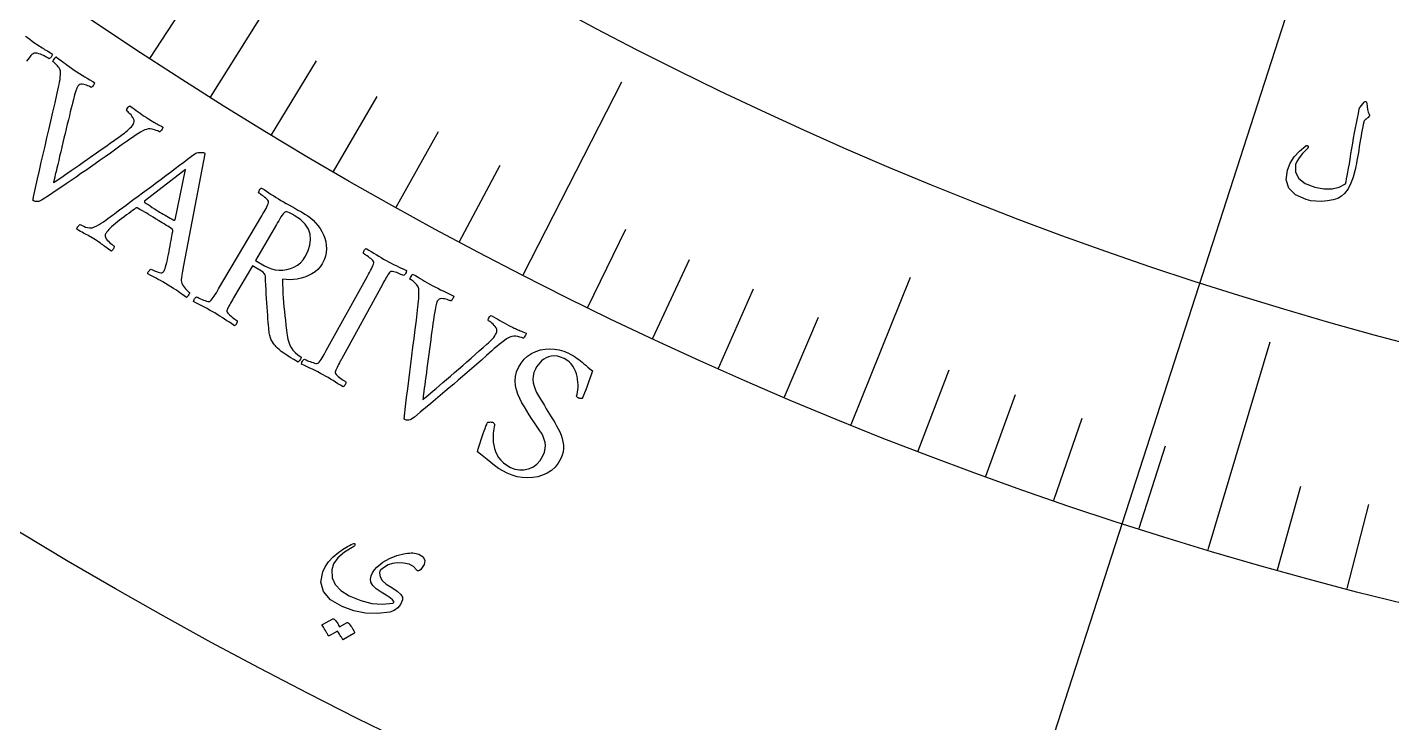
# Model space of a CAD drawing. Header units: millimetres. Extents: x -83 to 83, y -82 to 91.
# Drawn here: x -32.13 to -13.44, y -55.72 to -46.2 of the extents above; entities that cross this region are included whole.
import ezdxf

# ---------------------------------------------------------------- set-up
doc = ezdxf.new("R2010")
doc.units = ezdxf.units.MM
for name, color, linetype in [('CUT_OUTER', 1, 'Continuous'), ('ENGRAVE', 7, 'Continuous'), ('ENGRAVE_FINE', 8, 'Continuous'), ('TEXT', 5, 'Continuous')]:
    doc.layers.add(name, color=color, linetype=linetype)

msp = doc.modelspace()

# ---------------------------------------------------------------- linework, layer by layer
at = {"layer": 'CUT_OUTER'}
msp.add_arc((0, 0), 82.5, 179.648438, 0, dxfattribs=at)
at = {"layer": 'ENGRAVE'}
for points in [[(-17.1269, -52.9884), (-14.0821, -43.5682)], [(-29.6215, -47.1557), (-28.463, -45.3114)], [(-25.3348, -49.5908), (-23.9837, -46.9459)], [(-20.8435, -51.6396), (-20.0283, -49.6199)], [(-15.9531, -53.3535), (-15.1023, -50.508)], [(-20.1717, -62.4085), (-17.1269, -52.9884)]]:
    msp.add_lwpolyline(points, dxfattribs=at)
for radius in [80.85, 80.85, 78.6844, 74.6625, 74.6625, 71.4862, 65.5875, 65.5875, 62.1225, 55.6875, 55.6875, 52.2225]:
    msp.add_circle((0, 0), radius, dxfattribs=at)
at = {"layer": 'ENGRAVE_FINE'}
for points in [[(-30.4513, -46.6242), (-29.8017, -45.6295)], [(-28.7822, -47.6726), (-28.1682, -46.6556)], [(-27.9336, -48.1748), (-27.3377, -47.1471)], [(-27.076, -48.662), (-26.4984, -47.6238)], [(-26.2097, -49.134), (-25.6505, -48.0858)], [(-24.4518, -50.032), (-23.9302, -48.9647)], [(-23.5609, -50.4577), (-23.0583, -49.3813)], [(-22.6623, -50.8676), (-22.1789, -49.7825)], [(-21.7564, -51.2616), (-21.2923, -50.1681)], [(-19.9237, -52.0014), (-19.4987, -50.892)], [(-18.9975, -52.3468), (-18.5922, -51.2301)], [(-18.0651, -52.6759), (-17.6797, -51.5521)], [(-16.8983, -53.0617), (-16.5378, -51.9297)], [(-15.0028, -53.6285), (-14.6828, -52.4844)], [(-14.0476, -53.8866), (-13.7479, -52.737)]]:
    msp.add_lwpolyline(points, dxfattribs=at)
at = {"layer": 'TEXT'}
msp.add_lwpolyline([(-32.1564, -46.3182), (-32.1279, -46.3402), (-32.0973, -46.363), (-32.0646, -46.3866), (-32.0296, -46.4111), (-32.0049, -46.428), (-31.9825, -46.4432), (-31.9623, -46.4565), (-31.9445, -46.4681), (-31.9275, -46.4787), (-31.9103, -46.4894), (-31.8926, -46.5002), (-31.8745, -46.511), (-31.8553, -46.5224), (-31.8343, -46.5351), (-31.8115, -46.549), (-31.7868, -46.5642), (-31.7882, -46.5708), (-31.7907, -46.5784), (-31.7943, -46.587), (-31.7989, -46.5965), (-31.8048, -46.6061), (-31.8121, -46.6146), (-31.8208, -46.6222), (-31.8309, -46.6288), (-31.8395, -46.6234), (-31.8517, -46.6163), (-31.8676, -46.6076), (-31.8871, -46.5972), (-31.9085, -46.5865), (-31.9299, -46.5767), (-31.9514, -46.568), (-31.973, -46.5603), (-31.9931, -46.5545), (-32.0101, -46.5514), (-32.0239, -46.5511), (-32.0348, -46.5535), (-32.0508, -46.5617), (-32.0658, -46.572), (-32.0797, -46.5843), (-32.0924, -46.5986), (-32.1059, -46.616), (-32.1219, -46.6377), (-32.1403, -46.6636)], dxfattribs=at)
for points in [[(-31.487, -46.7843), (-31.4509, -46.8083), (-31.415, -46.8314), (-31.3794, -46.8537), (-31.344, -46.8752), (-31.309, -46.8962), (-31.2743, -46.9171), (-31.24, -46.938), (-31.206, -46.9588), (-31.2079, -46.9658), (-31.212, -46.9745), (-31.2182, -46.985), (-31.2266, -46.9971), (-31.2354, -47.0084), (-31.2429, -47.0161), (-31.249, -47.0202), (-31.2539, -47.0209), (-31.2602, -47.0172), (-31.2699, -47.0123), (-31.2832, -47.0061), (-31.2999, -46.9987), (-31.3185, -46.9913), (-31.3375, -46.9854), (-31.3568, -46.9809), (-31.3765, -46.9778), (-31.3952, -46.9778), (-31.4116, -46.9825), (-31.4259, -46.9918), (-31.4379, -47.0057), (-31.451, -47.0309), (-31.4657, -47.0695), (-31.4818, -47.1213), (-31.4993, -47.1865), (-31.5078, -47.2208), (-31.5176, -47.2604), (-31.5285, -47.3052), (-31.5407, -47.3553), (-31.5538, -47.4094), (-31.5677, -47.4662), (-31.5822, -47.5256), (-31.5974, -47.5878), (-31.6129, -47.6513), (-31.6282, -47.7149), (-31.6432, -47.7787), (-31.6581, -47.8425), (-31.6727, -47.9052), (-31.6867, -47.9652), (-31.7002, -48.0226), (-31.7132, -48.0774), (-31.7253, -48.1285), (-31.7363, -48.1747), (-31.7462, -48.216), (-31.7548, -48.2524), (-31.762, -48.2826), (-31.7672, -48.305), (-31.7704, -48.3196), (-31.7718, -48.3266), (-31.7629, -48.3211), (-31.7471, -48.3107), (-31.7243, -48.2954), (-31.6946, -48.2754), (-31.6592, -48.2513), (-31.6194, -48.224), (-31.5753, -48.1935), (-31.5269, -48.1597), (-31.475, -48.1235), (-31.4204, -48.0854), (-31.3633, -48.0454), (-31.3035, -48.0036), (-31.2423, -47.9606), (-31.1807, -47.9173), (-31.1187, -47.8735), (-31.0563, -47.8294), (-30.9947, -47.7857), (-30.935, -47.7432), (-30.8772, -47.702), (-30.8214, -47.662), (-30.8005, -47.6468), (-30.7798, -47.6306), (-30.7593, -47.6135), (-30.7391, -47.5954), (-30.7202, -47.5772), (-30.7039, -47.5599), (-30.6902, -47.5434), (-30.679, -47.5277), (-30.6696, -47.5089), (-30.6656, -47.4898), (-30.667, -47.4707), (-30.6737, -47.4513), (-30.6839, -47.4324), (-30.6957, -47.4147), (-30.7089, -47.398), (-30.7236, -47.3824), (-30.7381, -47.3686), (-30.7504, -47.3576), (-30.7605, -47.3491), (-30.7684, -47.3433), (-30.77, -47.337), (-30.7686, -47.3286), (-30.7643, -47.3182), (-30.757, -47.3057), (-30.7484, -47.2937), (-30.7401, -47.2847), (-30.732, -47.2785), (-30.7243, -47.2754), (-30.6946, -47.2964), (-30.6658, -47.317), (-30.638, -47.3372), (-30.6111, -47.357), (-30.5842, -47.3766), (-30.556, -47.3963), (-30.5267, -47.4161), (-30.4963, -47.436), (-30.4712, -47.4521), (-30.4487, -47.4662), (-30.4288, -47.4784), (-30.4116, -47.4887), (-30.3957, -47.498), (-30.3799, -47.507), (-30.3641, -47.5157), (-30.3483, -47.5242), (-30.3317, -47.5331), (-30.3134, -47.5432), (-30.2934, -47.5543), (-30.2716, -47.5665), (-30.2735, -47.5736), (-30.2777, -47.5825), (-30.2843, -47.5932), (-30.2933, -47.6057), (-30.3025, -47.6172), (-30.3097, -47.6251), (-30.3149, -47.6292), (-30.3182, -47.6296), (-30.3278, -47.6245), (-30.3429, -47.618), (-30.3633, -47.6101), (-30.3892, -47.6009), (-30.4174, -47.5932), (-30.4451, -47.59), (-30.4723, -47.5913), (-30.4989, -47.5971), (-30.5195, -47.6047), (-30.5456, -47.6173), (-30.5772, -47.6349), (-30.6142, -47.6575), (-30.6532, -47.6826), (-30.6908, -47.7075), (-30.7269, -47.7324), (-30.7616, -47.7571), (-30.8419, -47.8144), (-30.9189, -47.8693), (-30.9925, -47.9217), (-31.0629, -47.9717), (-31.131, -48.0199), (-31.1982, -48.0671), (-31.2644, -48.1132), (-31.3296, -48.1583), (-31.395, -48.2033), (-31.4616, -48.2491), (-31.5294, -48.2958), (-31.5985, -48.3433), (-31.6703, -48.3923), (-31.7463, -48.4436), (-31.8263, -48.4972), (-31.9105, -48.5531), (-31.9336, -48.5672), (-31.9548, -48.5775), (-31.9742, -48.584), (-31.9917, -48.5867), (-32.0076, -48.5864), (-32.0224, -48.584), (-32.036, -48.5794), (-32.0483, -48.5727), (-32.0511, -48.5696), (-32.0523, -48.5647), (-32.052, -48.5581), (-32.0501, -48.5498), (-32.0478, -48.5412), (-32.0461, -48.5336), (-32.0452, -48.527), (-32.0449, -48.5214), (-32.017, -48.3965), (-31.9899, -48.2759), (-31.9636, -48.1596), (-31.938, -48.0476), (-31.9126, -47.9372), (-31.8869, -47.826), (-31.8608, -47.714), (-31.8344, -47.6011), (-31.8073, -47.4847), (-31.7791, -47.3624), (-31.7497, -47.234), (-31.7192, -47.0996), (-31.7096, -47.0585), (-31.701, -47.0192), (-31.6935, -46.9817), (-31.6869, -46.9461), (-31.6816, -46.9117), (-31.6778, -46.8781), (-31.6755, -46.8451), (-31.6746, -46.8128), (-31.6754, -46.7993), (-31.6791, -46.7852), (-31.6856, -46.7705), (-31.695, -46.7551), (-31.7061, -46.7398), (-31.7175, -46.7254), (-31.7294, -46.7121), (-31.7418, -46.6997), (-31.7536, -46.6887), (-31.764, -46.6795), (-31.773, -46.6721), (-31.7805, -46.6666), (-31.7801, -46.664), (-31.7769, -46.6576), (-31.7707, -46.6476), (-31.7615, -46.6339), (-31.752, -46.6202), (-31.7446, -46.6103), (-31.7394, -46.6042), (-31.7364, -46.6019), (-31.7005, -46.6282), (-31.6679, -46.6523), (-31.6386, -46.6744), (-31.6127, -46.6944), (-31.5866, -46.7143), (-31.557, -46.7359), (-31.5238, -46.7592), (-31.487, -46.7843)], [(-13.813, -47.2243), (-13.8083, -47.2198), (-13.8032, -47.217), (-13.7977, -47.2161), (-13.7918, -47.2169), (-13.7864, -47.2196), (-13.7825, -47.224), (-13.78, -47.2302), (-13.779, -47.2381), (-13.7746, -47.2839), (-13.7675, -47.3244), (-13.7576, -47.3597), (-13.745, -47.3896), (-13.7417, -47.4), (-13.743, -47.4106), (-13.7488, -47.4213), (-13.7592, -47.4321), (-13.7653, -47.437), (-13.7711, -47.4417), (-13.7766, -47.4463), (-13.7818, -47.4507), (-13.7867, -47.4549), (-13.7913, -47.4587), (-13.7955, -47.462), (-13.7993, -47.465), (-13.806, -47.4706), (-13.8117, -47.4779), (-13.8165, -47.487), (-13.8203, -47.4977), (-13.8272, -47.5293), (-13.8343, -47.5638), (-13.8415, -47.6013), (-13.8488, -47.6418), (-13.8564, -47.6852), (-13.8644, -47.7316), (-13.8727, -47.7809), (-13.8813, -47.8331), (-13.8892, -47.8854), (-13.897, -47.9345), (-13.9047, -47.9803), (-13.9123, -48.0229), (-13.9197, -48.0624), (-13.9268, -48.099), (-13.9337, -48.1325), (-13.9404, -48.1632), (-13.9637, -48.2528), (-13.9954, -48.3349), (-14.0354, -48.4095), (-14.0837, -48.4766), (-14.1224, -48.5129), (-14.1744, -48.5418), (-14.2396, -48.5631), (-14.3181, -48.5768), (-14.4007, -48.5829), (-14.4764, -48.5819), (-14.5451, -48.5739), (-14.6068, -48.5589), (-14.7526, -48.4922), (-14.8439, -48.4022), (-14.8808, -48.2892), (-14.8635, -48.1535), (-14.826, -48.0599), (-14.7719, -47.9736), (-14.7012, -47.8946), (-14.6139, -47.8228), (-14.6078, -47.819), (-14.602, -47.8172), (-14.5967, -47.8175), (-14.5917, -47.8199), (-14.5868, -47.8237), (-14.5834, -47.8278), (-14.5816, -47.8321), (-14.5813, -47.8367), (-14.5821, -47.8432), (-14.5841, -47.849), (-14.5874, -47.8542), (-14.5919, -47.8588), (-14.657, -47.926), (-14.7058, -47.9852), (-14.7385, -48.0364), (-14.7548, -48.0797), (-14.7542, -48.184), (-14.71, -48.2702), (-14.6222, -48.3381), (-14.4908, -48.3875), (-14.3659, -48.4106), (-14.254, -48.4107), (-14.1554, -48.3881), (-14.0701, -48.3428), (-14.0624, -48.3111), (-14.0542, -48.2739), (-14.0454, -48.2312), (-14.0361, -48.1829), (-14.0264, -48.1289), (-14.0163, -48.0691), (-14.0058, -48.0034), (-13.9949, -47.932), (-13.9828, -47.8585), (-13.9706, -47.7862), (-13.9582, -47.7152), (-13.9457, -47.6455), (-13.933, -47.577), (-13.9199, -47.5099), (-13.9065, -47.4441), (-13.8927, -47.3796), (-13.8819, -47.3167), (-13.8795, -47.3099), (-13.8766, -47.3037), (-13.8732, -47.2982), (-13.8693, -47.2932)], [(-30.9942, -48.7958), (-30.9905, -48.7931), (-30.9794, -48.785), (-30.9609, -48.7714), (-30.935, -48.7523), (-30.9029, -48.7285), (-30.8656, -48.7008), (-30.8231, -48.6691), (-30.7754, -48.6335), (-30.7236, -48.5948), (-30.6688, -48.5541), (-30.6109, -48.5115), (-30.55, -48.4668), (-30.4873, -48.4207), (-30.4238, -48.3737), (-30.3598, -48.3259), (-30.2951, -48.2772), (-30.2307, -48.2287), (-30.1676, -48.1811), (-30.1059, -48.1345), (-30.0455, -48.0889), (-29.9876, -48.0452), (-29.9332, -48.0042), (-29.8824, -47.9659), (-29.8351, -47.9303), (-29.823, -47.9243), (-29.8078, -47.9194), (-29.7894, -47.9156), (-29.768, -47.9129), (-29.7468, -47.9117), (-29.7293, -47.9122), (-29.7156, -47.9146), (-29.7056, -47.9187), (-29.7036, -47.9201), (-29.702, -47.9213), (-29.701, -47.9225), (-29.7005, -47.9235), (-29.7002, -47.9247), (-29.6994, -47.9262), (-29.6984, -47.9282), (-29.697, -47.9306), (-29.9896, -49.4621), (-30.0034, -49.5379), (-30.0134, -49.5947), (-30.0197, -49.6326), (-30.0222, -49.6514), (-30.0225, -49.6686), (-30.0193, -49.6866), (-30.0127, -49.7055), (-30.0027, -49.7252), (-29.9906, -49.7446), (-29.9777, -49.7627), (-29.964, -49.7795), (-29.9494, -49.7949), (-29.9357, -49.8081), (-29.9245, -49.8184), (-29.9159, -49.8257), (-29.9098, -49.8301), (-29.9098, -49.8393), (-29.9123, -49.8493), (-29.9173, -49.8601), (-29.9248, -49.8716), (-29.9328, -49.8821), (-29.9393, -49.8902), (-29.9442, -49.8957), (-29.9476, -49.8986), (-29.9804, -49.8758), (-30.0114, -49.8542), (-30.0407, -49.8338), (-30.0682, -49.8146), (-30.0964, -49.7955), (-30.1275, -49.7751), (-30.1616, -49.7535), (-30.1987, -49.7307), (-30.2381, -49.7071), (-30.2742, -49.686), (-30.3072, -49.6675), (-30.3369, -49.6514), (-30.3668, -49.6357), (-30.4003, -49.618), (-30.4373, -49.5982), (-30.4779, -49.5765), (-30.4785, -49.5683), (-30.4767, -49.5592), (-30.4725, -49.5491), (-30.4658, -49.538), (-30.4579, -49.5277), (-30.45, -49.5198), (-30.4422, -49.5144), (-30.4345, -49.5113), (-30.4219, -49.5184), (-30.4056, -49.5262), (-30.3857, -49.5348), (-30.3622, -49.5443), (-30.3384, -49.5526), (-30.3177, -49.5579), (-30.3002, -49.5604), (-30.2859, -49.5598), (-30.2782, -49.5567), (-30.2707, -49.5511), (-30.2632, -49.543), (-30.2559, -49.5323), (-30.2492, -49.5191), (-30.2421, -49.501), (-30.2347, -49.478), (-30.227, -49.45), (-30.2192, -49.4185), (-30.2113, -49.3847), (-30.2036, -49.3486), (-30.1958, -49.3103), (-30.1882, -49.271), (-30.1808, -49.2322), (-30.1737, -49.1939), (-30.1668, -49.156), (-30.1604, -49.12), (-30.1545, -49.0873), (-30.1493, -49.0579), (-30.1446, -49.0319), (-30.1408, -49.0105), (-30.1381, -48.9953), (-30.1365, -48.9861), (-30.1359, -48.9831), (-30.136, -48.9826), (-30.1364, -48.9812), (-30.137, -48.9788), (-30.1377, -48.9754), (-30.1388, -48.9719), (-30.1403, -48.9689), (-30.1421, -48.9666), (-30.1443, -48.9648), (-30.1625, -48.9522), (-30.1829, -48.9385), (-30.2056, -48.9239), (-30.2306, -48.9083), (-30.2562, -48.8925), (-30.2809, -48.8771), (-30.3048, -48.8624), (-30.3277, -48.8481), (-30.3336, -48.8445), (-30.3395, -48.8408), (-30.3454, -48.8371), (-30.3514, -48.8334), (-30.3571, -48.8299), (-30.3626, -48.8265), (-30.3678, -48.8232), (-30.3726, -48.8202), (-30.4068, -48.799), (-30.4385, -48.7796), (-30.4675, -48.762), (-30.4939, -48.7462), (-30.521, -48.7304), (-30.5519, -48.7128), (-30.5866, -48.6933), (-30.6251, -48.6721), (-30.6266, -48.6715), (-30.6286, -48.6712), (-30.6312, -48.6711), (-30.6344, -48.6712), (-30.6375, -48.6715), (-30.6396, -48.6717), (-30.6409, -48.6718), (-30.6414, -48.6718), (-30.6443, -48.6741), (-30.6532, -48.6808), (-30.6681, -48.6921), (-30.6888, -48.708), (-30.7137, -48.7268), (-30.7409, -48.7474), (-30.7704, -48.7696), (-30.8022, -48.7934), (-30.8344, -48.8178), (-30.8653, -48.8416), (-30.8947, -48.8648), (-30.9228, -48.8874), (-30.9505, -48.9096), (-30.9747, -48.9306), (-30.9955, -48.9505), (-31.0129, -48.9693), (-31.0275, -48.9867), (-31.0401, -49.0025), (-31.0507, -49.0167), (-31.0592, -49.0293), (-31.0647, -49.0431), (-31.0647, -49.0584), (-31.0593, -49.0754), (-31.0485, -49.0939), (-31.0343, -49.1127), (-31.019, -49.1303), (-31.0026, -49.1468), (-30.985, -49.1621), (-30.9685, -49.1754), (-30.9553, -49.1857), (-30.9455, -49.1931), (-30.9391, -49.1976), (-30.9391, -49.2026), (-30.9411, -49.21), (-30.9449, -49.2197), (-30.9505, -49.2317), (-30.9571, -49.2437), (-30.9635, -49.2536), (-30.9698, -49.2613), (-30.976, -49.2668), (-30.9971, -49.2519), (-31.0166, -49.238), (-31.0344, -49.2251), (-31.0505, -49.2133), (-31.0659, -49.2019), (-31.0812, -49.1906), (-31.0966, -49.1792), (-31.1119, -49.1679), (-31.1286, -49.1559), (-31.148, -49.1425), (-31.1701, -49.1279), (-31.195, -49.1119), (-31.2202, -49.0961), (-31.2435, -49.0819), (-31.2649, -49.0693), (-31.2845, -49.0583), (-31.303, -49.0481), (-31.3216, -49.0379), (-31.3402, -49.0277), (-31.3587, -49.0174), (-31.3785, -49.0065), (-31.4006, -48.994), (-31.4251, -48.9799), (-31.452, -48.9643), (-31.4517, -48.9594), (-31.4493, -48.9523), (-31.4447, -48.9432), (-31.4378, -48.9319), (-31.4301, -48.9205), (-31.4229, -48.9112), (-31.4161, -48.9038), (-31.4097, -48.8985), (-31.3967, -48.9059), (-31.3793, -48.9143), (-31.3572, -48.9238), (-31.3306, -48.9343), (-31.3034, -48.9431), (-31.2794, -48.9476), (-31.2586, -48.9476), (-31.2412, -48.9433), (-31.2094, -48.9312), (-31.1781, -48.9169), (-31.1472, -48.9004), (-31.1169, -48.8817), (-31.0867, -48.8615), (-31.0562, -48.8405), (-31.0253, -48.8186), (-30.9942, -48.7958)], [(-29.9611, -48.1482), (-30.5222, -48.5817), (-30.5223, -48.582), (-30.5227, -48.5831), (-30.5232, -48.5848), (-30.524, -48.5872), (-30.5247, -48.5896), (-30.5248, -48.5916), (-30.5244, -48.5931), (-30.5235, -48.5941), (-30.5007, -48.61), (-30.4756, -48.627), (-30.4482, -48.6453), (-30.4185, -48.6648), (-30.3891, -48.6839), (-30.3627, -48.7009), (-30.3393, -48.7158), (-30.3189, -48.7286), (-30.2923, -48.7449), (-30.2669, -48.7601), (-30.2426, -48.7741), (-30.2194, -48.7871), (-30.1963, -48.7997), (-30.1721, -48.813), (-30.1469, -48.827), (-30.1207, -48.8415), (-30.1183, -48.8425), (-30.1159, -48.8424), (-30.1135, -48.8413), (-30.1111, -48.8392), (-30.109, -48.8369), (-30.1074, -48.8353), (-30.1065, -48.8343), (-30.1062, -48.834)], [(-28.3256, -48.7569), (-28.2872, -48.7814), (-28.2502, -48.8095), (-28.2145, -48.8412), (-28.1801, -48.8766), (-28.148, -48.9148), (-28.1192, -48.9551), (-28.0938, -48.9975), (-28.0716, -49.042), (-28.0537, -49.0882), (-28.041, -49.1355), (-28.0336, -49.1841), (-28.0313, -49.234), (-28.0351, -49.2845), (-28.0462, -49.3352), (-28.0644, -49.386), (-28.0898, -49.437), (-28.1167, -49.4776), (-28.1491, -49.5142), (-28.187, -49.5468), (-28.2305, -49.5756), (-28.2777, -49.6001), (-28.3269, -49.6203), (-28.378, -49.6362), (-28.4311, -49.6477), (-28.4843, -49.6546), (-28.5358, -49.6568), (-28.5857, -49.6543), (-28.634, -49.6471), (-28.6323, -49.7159), (-28.6301, -49.7823), (-28.6271, -49.8463), (-28.6234, -49.9078), (-28.619, -49.9682), (-28.6139, -50.0288), (-28.608, -50.0896), (-28.6014, -50.1506), (-28.5941, -50.2133), (-28.5862, -50.2794), (-28.5776, -50.3488), (-28.5685, -50.4216), (-28.5603, -50.4684), (-28.5487, -50.5115), (-28.5335, -50.5509), (-28.5149, -50.5867), (-28.4911, -50.6203), (-28.4607, -50.6533), (-28.4236, -50.6855), (-28.3798, -50.717), (-28.3791, -50.7252), (-28.3815, -50.7345), (-28.3869, -50.7449), (-28.3954, -50.7564), (-28.4044, -50.7671), (-28.4116, -50.7753), (-28.417, -50.7809), (-28.4205, -50.7839), (-28.4779, -50.751), (-28.5296, -50.7199), (-28.5757, -50.6905), (-28.616, -50.6628), (-28.6507, -50.6373), (-28.6797, -50.6143), (-28.7031, -50.5939), (-28.7208, -50.5761), (-28.7311, -50.5629), (-28.7431, -50.547), (-28.7568, -50.5283), (-28.7721, -50.5068), (-28.7869, -50.4819), (-28.7991, -50.4532), (-28.8086, -50.4205), (-28.8154, -50.3839), (-28.8174, -50.3669), (-28.8199, -50.3435), (-28.8227, -50.3139), (-28.826, -50.278), (-28.8296, -50.2369), (-28.8332, -50.1918), (-28.8368, -50.1425), (-28.8405, -50.0892), (-28.8442, -50.033), (-28.848, -49.9748), (-28.8519, -49.9148), (-28.8558, -49.8529), (-28.8595, -49.7905), (-28.8629, -49.7289), (-28.8658, -49.6681), (-28.8684, -49.6082), (-28.8727, -49.5887), (-28.8833, -49.5703), (-28.9003, -49.5532), (-28.9235, -49.5372), (-29.0459, -49.4656), (-29.3034, -49.9041), (-29.3055, -49.9077), (-29.3076, -49.9113), (-29.3098, -49.915), (-29.3119, -49.9186), (-29.314, -49.9222), (-29.3161, -49.9258), (-29.3182, -49.9294), (-29.3204, -49.933), (-29.3334, -49.9554), (-29.3457, -49.9769), (-29.3572, -49.9974), (-29.368, -50.0169), (-29.3775, -50.0353), (-29.3852, -50.0525), (-29.3913, -50.0685), (-29.3956, -50.0833), (-29.3948, -50.0917), (-29.3901, -50.1019), (-29.3817, -50.1139), (-29.3694, -50.1278), (-29.3547, -50.1424), (-29.339, -50.1565), (-29.3221, -50.1703), (-29.3043, -50.1837), (-29.2873, -50.1958), (-29.273, -50.2056), (-29.2616, -50.2132), (-29.2529, -50.2185), (-29.2529, -50.2262), (-29.2548, -50.2352), (-29.2585, -50.2456), (-29.264, -50.2573), (-29.2706, -50.2684), (-29.2775, -50.2769), (-29.2847, -50.2828), (-29.2923, -50.2861), (-29.3271, -50.2627), (-29.3612, -50.2399), (-29.3946, -50.2176), (-29.4273, -50.1959), (-29.46, -50.1746), (-29.4935, -50.1534), (-29.5276, -50.1324), (-29.5625, -50.1115), (-29.5968, -50.0916), (-29.6316, -50.0719), (-29.667, -50.0525), (-29.7029, -50.0333), (-29.7393, -50.0142), (-29.7761, -49.995), (-29.8133, -49.9758), (-29.8509, -49.9566), (-29.8516, -49.9484), (-29.8499, -49.9392), (-29.8458, -49.9291), (-29.8393, -49.9179), (-29.8316, -49.9074), (-29.8244, -49.8992), (-29.8174, -49.8932), (-29.8107, -49.8894), (-29.8018, -49.8944), (-29.7896, -49.9008), (-29.7742, -49.9085), (-29.7554, -49.9175), (-29.735, -49.9268), (-29.7145, -49.935), (-29.6941, -49.9421), (-29.6737, -49.9483), (-29.6553, -49.9525), (-29.6407, -49.954), (-29.6301, -49.9528), (-29.6234, -49.9489), (-29.6099, -49.936), (-29.5962, -49.9203), (-29.5824, -49.902), (-29.5683, -49.8808), (-29.554, -49.8579), (-29.5393, -49.8339), (-29.5242, -49.8089), (-29.5087, -49.783), (-28.9169, -48.7792), (-28.9015, -48.7531), (-28.8867, -48.7277), (-28.8725, -48.7029), (-28.8589, -48.6788), (-28.8468, -48.6558), (-28.8371, -48.6345), (-28.8297, -48.6148), (-28.8246, -48.5968), (-28.8238, -48.5881), (-28.8275, -48.578), (-28.8356, -48.5665), (-28.8483, -48.5535), (-28.8635, -48.5399), (-28.8792, -48.5265), (-28.8955, -48.5135), (-28.9124, -48.5007), (-28.9283, -48.4891), (-28.9416, -48.4796), (-28.9525, -48.4722), (-28.9608, -48.4669), (-28.9605, -48.4594), (-28.9584, -48.4504), (-28.9546, -48.4401), (-28.9489, -48.4285), (-28.9422, -48.4174), (-28.9353, -48.4089), (-28.9281, -48.4031), (-28.9206, -48.3998), (-28.8864, -48.4219), (-28.8527, -48.4439), (-28.8195, -48.4658), (-28.7869, -48.4876), (-28.7544, -48.509), (-28.7218, -48.5298), (-28.689, -48.5501), (-28.6561, -48.5698), (-28.6213, -48.5902), (-28.5849, -48.611), (-28.5469, -48.6323), (-28.5075, -48.654), (-28.466, -48.6768), (-28.4218, -48.7016), (-28.375, -48.7283), (-28.3256, -48.7569)], [(-28.32, -49.3345), (-28.2826, -49.2574), (-28.2595, -49.1815), (-28.2506, -49.1066), (-28.2559, -49.0328), (-28.2788, -48.9618), (-28.3224, -48.8952), (-28.3869, -48.833), (-28.4722, -48.775), (-28.4843, -48.7681), (-28.4994, -48.7599), (-28.5175, -48.7503), (-28.5385, -48.7394), (-28.5593, -48.7301), (-28.5766, -48.7252), (-28.5904, -48.7248), (-28.6006, -48.7289), (-28.6123, -48.7392), (-28.6252, -48.7538), (-28.6392, -48.7728), (-28.6544, -48.7962), (-28.6702, -48.8219), (-28.6859, -48.8478), (-28.7015, -48.8739), (-28.7171, -48.9003), (-29.0034, -49.3933), (-28.8789, -49.4662), (-28.8323, -49.4898), (-28.7837, -49.5075), (-28.7331, -49.5192), (-28.6804, -49.525), (-28.6274, -49.5246), (-28.5757, -49.5177), (-28.5254, -49.5044), (-28.4764, -49.4847), (-28.4304, -49.4581), (-28.389, -49.4241), (-28.3522, -49.3829), (-28.32, -49.3345)], [(-27.2154, -49.3915), (-27.1808, -49.4103), (-27.1463, -49.4283), (-27.1121, -49.4456), (-27.078, -49.4622), (-27.0437, -49.4787), (-27.0088, -49.4957), (-26.9731, -49.5132), (-26.9368, -49.5313), (-26.9358, -49.5394), (-26.9372, -49.5486), (-26.941, -49.5589), (-26.9471, -49.5702), (-26.9542, -49.5811), (-26.9611, -49.5896), (-26.9678, -49.596), (-26.9742, -49.6), (-26.983, -49.5955), (-26.9951, -49.5898), (-27.0104, -49.583), (-27.029, -49.5749), (-27.0491, -49.5667), (-27.0688, -49.5592), (-27.0881, -49.5525), (-27.1071, -49.5466), (-27.1244, -49.5426), (-27.1385, -49.5414), (-27.1496, -49.5431), (-27.1576, -49.5477), (-27.168, -49.5591), (-27.1787, -49.5727), (-27.1897, -49.5886), (-27.2009, -49.6067), (-27.2125, -49.6265), (-27.2243, -49.6473), (-27.2366, -49.6691), (-27.2492, -49.6918), (-27.2512, -49.6955), (-27.2532, -49.6992), (-27.2552, -49.7029), (-27.2572, -49.7065), (-27.2592, -49.7102), (-27.2613, -49.7139), (-27.2633, -49.7176), (-27.2653, -49.7212), (-27.8255, -50.743), (-27.8276, -50.7466), (-27.8296, -50.7503), (-27.8316, -50.754), (-27.8336, -50.7577), (-27.8356, -50.7613), (-27.8376, -50.765), (-27.8397, -50.7687), (-27.8417, -50.7724), (-27.8541, -50.7951), (-27.8657, -50.8169), (-27.8766, -50.8377), (-27.8868, -50.8576), (-27.8957, -50.8763), (-27.903, -50.8937), (-27.9086, -50.9099), (-27.9124, -50.9248), (-27.9114, -50.9331), (-27.9065, -50.9432), (-27.8977, -50.955), (-27.885, -50.9685), (-27.8699, -50.9826), (-27.8537, -50.9963), (-27.8365, -51.0096), (-27.8182, -51.0224), (-27.8009, -51.034), (-27.7864, -51.0434), (-27.7747, -51.0506), (-27.7658, -51.0558), (-27.7657, -51.0634), (-27.7673, -51.0725), (-27.7707, -51.0829), (-27.7759, -51.0948), (-27.7821, -51.1061), (-27.7887, -51.1149), (-27.7958, -51.121), (-27.8032, -51.1245), (-27.8387, -51.1021), (-27.8734, -51.0803), (-27.9075, -51.059), (-27.9408, -51.0382), (-27.9742, -51.0179), (-28.0082, -50.9977), (-28.043, -50.9777), (-28.0785, -50.9579), (-28.1133, -50.939), (-28.1487, -50.9203), (-28.1846, -50.9019), (-28.2211, -50.8838), (-28.2581, -50.8658), (-28.2954, -50.8477), (-28.3331, -50.8296), (-28.3712, -50.8115), (-28.3722, -50.8033), (-28.3708, -50.7941), (-28.367, -50.7838), (-28.3608, -50.7725), (-28.3535, -50.7618), (-28.3464, -50.7533), (-28.3396, -50.7471), (-28.3331, -50.7431), (-28.3241, -50.7479), (-28.3117, -50.7539), (-28.296, -50.7611), (-28.277, -50.7697), (-28.2563, -50.7783), (-28.2356, -50.7859), (-28.215, -50.7924), (-28.1944, -50.798), (-28.1759, -50.8017), (-28.1613, -50.8028), (-28.1507, -50.8012), (-28.1441, -50.7971), (-28.131, -50.7838), (-28.1178, -50.7678), (-28.1045, -50.749), (-28.091, -50.7275), (-28.0774, -50.7041), (-28.0634, -50.6797), (-28.049, -50.6543), (-28.0343, -50.6279), (-27.4698, -49.6085), (-27.4552, -49.582), (-27.4412, -49.5561), (-27.4277, -49.5309), (-27.4149, -49.5064), (-27.4034, -49.4831), (-27.3943, -49.4615), (-27.3875, -49.4416), (-27.383, -49.4234), (-27.3824, -49.4148), (-27.3864, -49.4048), (-27.3949, -49.3935), (-27.4079, -49.3809), (-27.4236, -49.3677), (-27.4399, -49.3547), (-27.457, -49.3419), (-27.4747, -49.3293), (-27.4915, -49.3179), (-27.5055, -49.3086), (-27.5167, -49.3014), (-27.5253, -49.2963), (-27.5252, -49.2888), (-27.5234, -49.2798), (-27.5199, -49.2693), (-27.5145, -49.2575), (-27.5082, -49.2463), (-27.5015, -49.2376), (-27.4945, -49.2315), (-27.4871, -49.228), (-27.4522, -49.2492), (-27.4177, -49.2704), (-27.3835, -49.2915), (-27.3497, -49.3125), (-27.316, -49.3332), (-27.2825, -49.3533), (-27.2489, -49.3728), (-27.2154, -49.3915)], [(-26.5837, -49.7344), (-26.5453, -49.7546), (-26.5073, -49.774), (-26.4696, -49.7925), (-26.4322, -49.8103), (-26.3952, -49.8276), (-26.3586, -49.845), (-26.3224, -49.8622), (-26.2865, -49.8795), (-26.2876, -49.8867), (-26.2908, -49.8958), (-26.2959, -49.9068), (-26.303, -49.9197), (-26.3107, -49.9318), (-26.3173, -49.9402), (-26.323, -49.945), (-26.3278, -49.9461), (-26.3344, -49.9431), (-26.3446, -49.9392), (-26.3584, -49.9344), (-26.3758, -49.9287), (-26.3951, -49.9233), (-26.4146, -49.9193), (-26.4342, -49.9168), (-26.4541, -49.9157), (-26.4727, -49.9176), (-26.4886, -49.9239), (-26.5019, -49.9346), (-26.5124, -49.9497), (-26.5229, -49.9761), (-26.5336, -50.0159), (-26.5443, -50.0691), (-26.5551, -50.1357), (-26.5602, -50.1707), (-26.5658, -50.2111), (-26.5722, -50.2568), (-26.5793, -50.3079), (-26.5868, -50.3631), (-26.5948, -50.4209), (-26.6033, -50.4816), (-26.6121, -50.5449), (-26.6211, -50.6097), (-26.6298, -50.6745), (-26.6384, -50.7395), (-26.6467, -50.8045), (-26.6548, -50.8683), (-26.6627, -50.9294), (-26.6703, -50.9879), (-26.6777, -51.0438), (-26.6846, -51.0958), (-26.6908, -51.1429), (-26.6964, -51.185), (-26.7014, -51.2221), (-26.7054, -51.2528), (-26.7083, -51.2756), (-26.7101, -51.2905), (-26.7107, -51.2976), (-26.7024, -51.2912), (-26.6877, -51.2792), (-26.6666, -51.2618), (-26.6391, -51.2388), (-26.6063, -51.2112), (-26.5696, -51.1801), (-26.5288, -51.1452), (-26.484, -51.1068), (-26.436, -51.0655), (-26.3856, -51.022), (-26.3328, -50.9765), (-26.2776, -50.9288), (-26.221, -50.8799), (-26.1641, -50.8305), (-26.1069, -50.7807), (-26.0493, -50.7305), (-25.9925, -50.6807), (-25.9374, -50.6324), (-25.8841, -50.5855), (-25.8325, -50.5401), (-25.8133, -50.5229), (-25.7944, -50.5047), (-25.7757, -50.4856), (-25.7574, -50.4655), (-25.7405, -50.4455), (-25.726, -50.4266), (-25.7141, -50.4088), (-25.7046, -50.3921), (-25.6971, -50.3724), (-25.695, -50.353), (-25.6983, -50.3341), (-25.707, -50.3156), (-25.7191, -50.2978), (-25.7325, -50.2813), (-25.7474, -50.266), (-25.7637, -50.252), (-25.7794, -50.2398), (-25.7927, -50.23), (-25.8037, -50.2227), (-25.8122, -50.2177), (-25.8144, -50.2116), (-25.8139, -50.2031), (-25.8106, -50.1923), (-25.8046, -50.1791), (-25.7973, -50.1663), (-25.7899, -50.1565), (-25.7825, -50.1496), (-25.7751, -50.1456), (-25.7434, -50.1636), (-25.7127, -50.1812), (-25.683, -50.1984), (-25.6543, -50.2154), (-25.6255, -50.2322), (-25.5955, -50.2489), (-25.5643, -50.2657), (-25.532, -50.2824), (-25.5054, -50.2958), (-25.4816, -50.3076), (-25.4606, -50.3177), (-25.4424, -50.3262), (-25.4257, -50.3338), (-25.409, -50.3411), (-25.3924, -50.3482), (-25.3759, -50.3551), (-25.3585, -50.3623), (-25.3392, -50.3704), (-25.3182, -50.3794), (-25.2953, -50.3894), (-25.2964, -50.3966), (-25.2997, -50.4059), (-25.3052, -50.4172), (-25.3129, -50.4306), (-25.3208, -50.443), (-25.3272, -50.4515), (-25.332, -50.4561), (-25.3353, -50.4569), (-25.3454, -50.4528), (-25.361, -50.4478), (-25.3821, -50.4421), (-25.4088, -50.4355), (-25.4377, -50.4307), (-25.4655, -50.4304), (-25.4924, -50.4344), (-25.5183, -50.4429), (-25.538, -50.4525), (-25.5627, -50.4677), (-25.5923, -50.4884), (-25.6269, -50.5147), (-25.6632, -50.5436), (-25.6981, -50.5722), (-25.7315, -50.6006), (-25.7634, -50.6287), (-25.8375, -50.6939), (-25.9085, -50.7562), (-25.9765, -50.8158), (-26.0414, -50.8727), (-26.1044, -50.9276), (-26.1664, -50.9813), (-26.2276, -51.0339), (-26.2879, -51.0854), (-26.3483, -51.1368), (-26.4099, -51.1891), (-26.4727, -51.2424), (-26.5367, -51.2966), (-26.6031, -51.3527), (-26.6735, -51.4114), (-26.7477, -51.4729), (-26.8258, -51.537), (-26.8473, -51.5533), (-26.8674, -51.5657), (-26.886, -51.5741), (-26.9031, -51.5786), (-26.919, -51.58), (-26.9339, -51.5791), (-26.9479, -51.5759), (-26.9609, -51.5705), (-26.964, -51.5676), (-26.9657, -51.5629), (-26.966, -51.5563), (-26.965, -51.5479), (-26.9635, -51.5391), (-26.9627, -51.5313), (-26.9624, -51.5247), (-26.9626, -51.5191), (-26.9476, -51.392), (-26.9329, -51.2693), (-26.9184, -51.1509), (-26.9043, -51.0369), (-26.8902, -50.9245), (-26.8759, -50.8113), (-26.8614, -50.6972), (-26.8466, -50.5822), (-26.8314, -50.4637), (-26.8157, -50.3391), (-26.7995, -50.2084), (-26.7827, -50.0716), (-26.7774, -50.0297), (-26.7728, -49.9897), (-26.7691, -49.9517), (-26.7662, -49.9156), (-26.7644, -49.8809), (-26.764, -49.847), (-26.765, -49.8139), (-26.7674, -49.7817), (-26.7696, -49.7684), (-26.7747, -49.7548), (-26.7827, -49.7408), (-26.7936, -49.7264), (-26.8061, -49.7123), (-26.819, -49.6992), (-26.8322, -49.6871), (-26.8457, -49.676), (-26.8586, -49.6663), (-26.8699, -49.6582), (-26.8796, -49.6518), (-26.8876, -49.647), (-26.8875, -49.6444), (-26.8849, -49.6378), (-26.8797, -49.6271), (-26.872, -49.6125), (-26.8639, -49.598), (-26.8576, -49.5874), (-26.8531, -49.5808), (-26.8503, -49.5782), (-26.8119, -49.6007), (-26.777, -49.6214), (-26.7457, -49.6404), (-26.7178, -49.6577), (-26.6899, -49.6748), (-26.6582, -49.6933), (-26.6228, -49.7131), (-26.5837, -49.7344)], [(-24.7174, -50.6629), (-24.6812, -50.6812), (-24.6488, -50.699), (-24.6201, -50.7164), (-24.5952, -50.7332), (-24.5721, -50.7503), (-24.5492, -50.7683), (-24.5262, -50.7872), (-24.5034, -50.8071), (-24.4791, -50.8285), (-24.4519, -50.8521), (-24.4217, -50.8778), (-24.3885, -50.9057), (-24.4046, -50.9574), (-24.4218, -51.0094), (-24.4402, -51.0619), (-24.4597, -51.1148), (-24.4787, -51.1645), (-24.4953, -51.2074), (-24.5096, -51.2434), (-24.5215, -51.2727), (-24.5245, -51.2785), (-24.5299, -51.2822), (-24.5377, -51.2838), (-24.548, -51.2833), (-24.5588, -51.2815), (-24.5683, -51.2793), (-24.5764, -51.2769), (-24.5833, -51.2741), (-24.5912, -51.2695), (-24.5976, -51.2641), (-24.6025, -51.2579), (-24.6058, -51.2509), (-24.5982, -51.2255), (-24.5921, -51.197), (-24.5877, -51.1654), (-24.5847, -51.1308), (-24.5839, -51.0944), (-24.5857, -51.0575), (-24.59, -51.0201), (-24.597, -50.9822), (-24.6069, -50.9448), (-24.62, -50.9086), (-24.6365, -50.8738), (-24.6562, -50.8403), (-24.6796, -50.8092), (-24.7072, -50.7817), (-24.739, -50.7578), (-24.775, -50.7374), (-24.8229, -50.7173), (-24.8681, -50.7051), (-24.9108, -50.7007), (-24.9508, -50.7041), (-24.9882, -50.7138), (-25.0228, -50.7279), (-25.0547, -50.7464), (-25.0838, -50.7694), (-25.11, -50.7952), (-25.1329, -50.8223), (-25.1526, -50.8505), (-25.1691, -50.88), (-25.1891, -50.9283), (-25.2008, -50.9758), (-25.2041, -51.0223), (-25.199, -51.0678), (-25.1875, -51.1128), (-25.1716, -51.1576), (-25.1514, -51.2022), (-25.1268, -51.2466), (-25.0999, -51.291), (-25.0731, -51.3359), (-25.0461, -51.3811), (-25.0191, -51.4267), (-24.9978, -51.4609), (-24.9754, -51.4968), (-24.9518, -51.5345), (-24.9271, -51.5738), (-24.9024, -51.6144), (-24.8789, -51.656), (-24.8565, -51.6985), (-24.8354, -51.742), (-24.8169, -51.7862), (-24.8025, -51.831), (-24.7921, -51.8763), (-24.7858, -51.9222), (-24.7848, -51.9682), (-24.7903, -52.0141), (-24.8022, -52.0598), (-24.8206, -52.1053), (-24.8561, -52.168), (-24.8992, -52.2222), (-24.9497, -52.2681), (-25.0077, -52.3055), (-25.0709, -52.3345), (-25.1368, -52.3552), (-25.2054, -52.3676), (-25.2767, -52.3716), (-25.3485, -52.3674), (-25.4187, -52.3552), (-25.4872, -52.335), (-25.554, -52.3068), (-25.6146, -52.275), (-25.6725, -52.2402), (-25.7275, -52.2024), (-25.7796, -52.1617), (-25.8291, -52.1209), (-25.8761, -52.0827), (-25.9207, -52.0472), (-25.9629, -52.0145), (-25.9518, -51.974), (-25.9396, -51.9324), (-25.9263, -51.8899), (-25.9119, -51.8463), (-25.8973, -51.8036), (-25.8832, -51.7638), (-25.8698, -51.7268), (-25.857, -51.6926), (-25.8456, -51.6629), (-25.8364, -51.6396), (-25.8294, -51.6226), (-25.8245, -51.612), (-25.815, -51.6092), (-25.8053, -51.6071), (-25.7953, -51.6058), (-25.7851, -51.6051), (-25.775, -51.6054), (-25.7653, -51.6068), (-25.7559, -51.6094), (-25.747, -51.6132), (-25.7375, -51.6197), (-25.7317, -51.6279), (-25.7294, -51.6378), (-25.7307, -51.6494), (-25.7355, -51.6709), (-25.7398, -51.6968), (-25.7438, -51.7269), (-25.7473, -51.7613), (-25.7494, -51.7988), (-25.7488, -51.8382), (-25.7456, -51.8795), (-25.7397, -51.9226), (-25.7302, -51.9663), (-25.7158, -52.0089), (-25.6967, -52.0506), (-25.6726, -52.0914), (-25.6426, -52.1301), (-25.6052, -52.1655), (-25.5604, -52.1976), (-25.5084, -52.2264), (-25.4484, -52.2496), (-25.3874, -52.2609), (-25.3254, -52.2604), (-25.2624, -52.2481), (-25.2025, -52.2232), (-25.15, -52.1849), (-25.1046, -52.1332), (-25.0665, -52.0681), (-25.0459, -52.0179), (-25.0339, -51.9706), (-25.0304, -51.9261), (-25.0354, -51.8845), (-25.0469, -51.8445), (-25.0627, -51.8046), (-25.0828, -51.765), (-25.1072, -51.7256), (-25.1343, -51.6856), (-25.1625, -51.6443), (-25.1918, -51.6017), (-25.222, -51.5577), (-25.2548, -51.5066), (-25.2875, -51.4537), (-25.3202, -51.3989), (-25.353, -51.3424), (-25.383, -51.2844), (-25.4076, -51.2253), (-25.4267, -51.1652), (-25.4405, -51.1041), (-25.4463, -51.0424), (-25.4416, -50.9809), (-25.4266, -50.9195), (-25.4012, -50.8582), (-25.3655, -50.7975), (-25.3236, -50.7451), (-25.2753, -50.7012), (-25.2207, -50.6657), (-25.1618, -50.6383), (-25.1007, -50.6188), (-25.0372, -50.6073), (-24.9714, -50.6036), (-24.9054, -50.6076), (-24.841, -50.6188), (-24.7784, -50.6372), (-24.7174, -50.6629)], [(-26.7962, -53.6308), (-26.8409, -53.5859), (-26.9005, -53.5551), (-26.975, -53.5384), (-27.0644, -53.5357), (-27.1266, -53.5446), (-27.1843, -53.5636), (-27.2376, -53.5927), (-27.2864, -53.6319), (-27.2938, -53.6409), (-27.2994, -53.6514), (-27.3032, -53.6634), (-27.305, -53.6768), (-27.2967, -53.7257), (-27.2659, -53.775), (-27.2128, -53.8246), (-27.1372, -53.8745), (-27.0622, -53.9228), (-27.0122, -53.967), (-26.9873, -54.0071), (-26.9876, -54.0433), (-27.0164, -54.1049), (-27.0555, -54.1531), (-27.105, -54.1877), (-27.1648, -54.2088), (-27.3323, -54.2306), (-27.497, -54.2255), (-27.6586, -54.1935), (-27.8171, -54.1347), (-27.9743, -54.0395), (-28.0708, -53.928), (-28.1068, -53.8005), (-28.0822, -53.6573), (-28.0493, -53.5888), (-28.0013, -53.5209), (-27.9384, -53.4534), (-27.8604, -53.3864), (-27.8364, -53.369), (-27.8126, -53.3526), (-27.7888, -53.3371), (-27.7652, -53.3226), (-27.7415, -53.3091), (-27.7177, -53.2964), (-27.6937, -53.2846), (-27.6695, -53.2737), (-27.6577, -53.2701), (-27.6491, -53.2707), (-27.6436, -53.2753), (-27.6414, -53.2841), (-27.6422, -53.2931), (-27.6454, -53.3009), (-27.6508, -53.3075), (-27.6585, -53.313), (-27.7833, -53.3872), (-27.8751, -53.4649), (-27.9336, -53.5463), (-27.9587, -53.6314), (-27.9522, -53.7382), (-27.9102, -53.833), (-27.8327, -53.9156), (-27.7195, -53.9859), (-27.562, -54.0514), (-27.4098, -54.09), (-27.2632, -54.1016), (-27.1222, -54.0863), (-27.1129, -54.0837), (-27.1076, -54.0791), (-27.1063, -54.0725), (-27.1089, -54.0639), (-27.1259, -54.0418), (-27.1604, -54.013), (-27.2121, -53.9776), (-27.2811, -53.9354), (-27.3498, -53.8894), (-27.397, -53.8442), (-27.4229, -53.8), (-27.4274, -53.7566), (-27.4177, -53.7134), (-27.3999, -53.6718), (-27.3741, -53.6321), (-27.3403, -53.594), (-27.2593, -53.5267), (-27.1677, -53.4734), (-27.0653, -53.434), (-26.9524, -53.4086), (-26.9233, -53.4037), (-26.8959, -53.4005), (-26.8702, -53.3991), (-26.8462, -53.3995), (-26.8238, -53.4014), (-26.8033, -53.4049), (-26.7845, -53.4097), (-26.7675, -53.416), (-26.7074, -53.4535), (-26.6825, -53.5007), (-26.693, -53.5575), (-26.7389, -53.624), (-26.7561, -53.6395), (-26.7715, -53.6458), (-26.7848, -53.6429), (-26.7962, -53.6308)], [(-27.7491, -54.3538), (-27.7459, -54.3528), (-27.7423, -54.353), (-27.7383, -54.3545), (-27.7339, -54.3573), (-27.7204, -54.3719), (-27.7078, -54.3868), (-27.696, -54.4021), (-27.6851, -54.4177), (-27.6749, -54.4339), (-27.6655, -54.4507), (-27.6568, -54.4681), (-27.6488, -54.4863), (-27.648, -54.491), (-27.6486, -54.4953), (-27.6509, -54.499), (-27.6547, -54.5021), (-27.8, -54.5871), (-27.8031, -54.5876), (-27.8063, -54.5859), (-27.8098, -54.5821), (-27.8135, -54.576), (-27.8157, -54.5711), (-27.8195, -54.5638), (-27.8252, -54.5542), (-27.8325, -54.5423), (-27.8417, -54.5279), (-27.8527, -54.5108), (-27.8655, -54.4911), (-27.8801, -54.4688), (-27.9944, -54.5337), (-27.9989, -54.5352), (-28.0031, -54.534), (-28.0069, -54.53), (-28.0105, -54.5234), (-28.0135, -54.5176), (-28.0184, -54.5088), (-28.0253, -54.4969), (-28.034, -54.4819), (-28.0448, -54.4638), (-28.0579, -54.4424), (-28.0733, -54.4177), (-28.091, -54.3897), (-28.0923, -54.3858), (-28.0922, -54.3828), (-28.0906, -54.3804), (-28.0876, -54.3789), (-27.9428, -54.3005), (-27.9396, -54.2995), (-27.936, -54.2998), (-27.932, -54.3013), (-27.9276, -54.3041), (-27.9158, -54.3159), (-27.9048, -54.3281), (-27.8946, -54.3409), (-27.8852, -54.3542), (-27.8766, -54.3678), (-27.8686, -54.3818), (-27.8613, -54.3961), (-27.8546, -54.4107)]]:
    msp.add_lwpolyline(points, close=True, dxfattribs=at)

doc.saveas('drawing.dxf')
